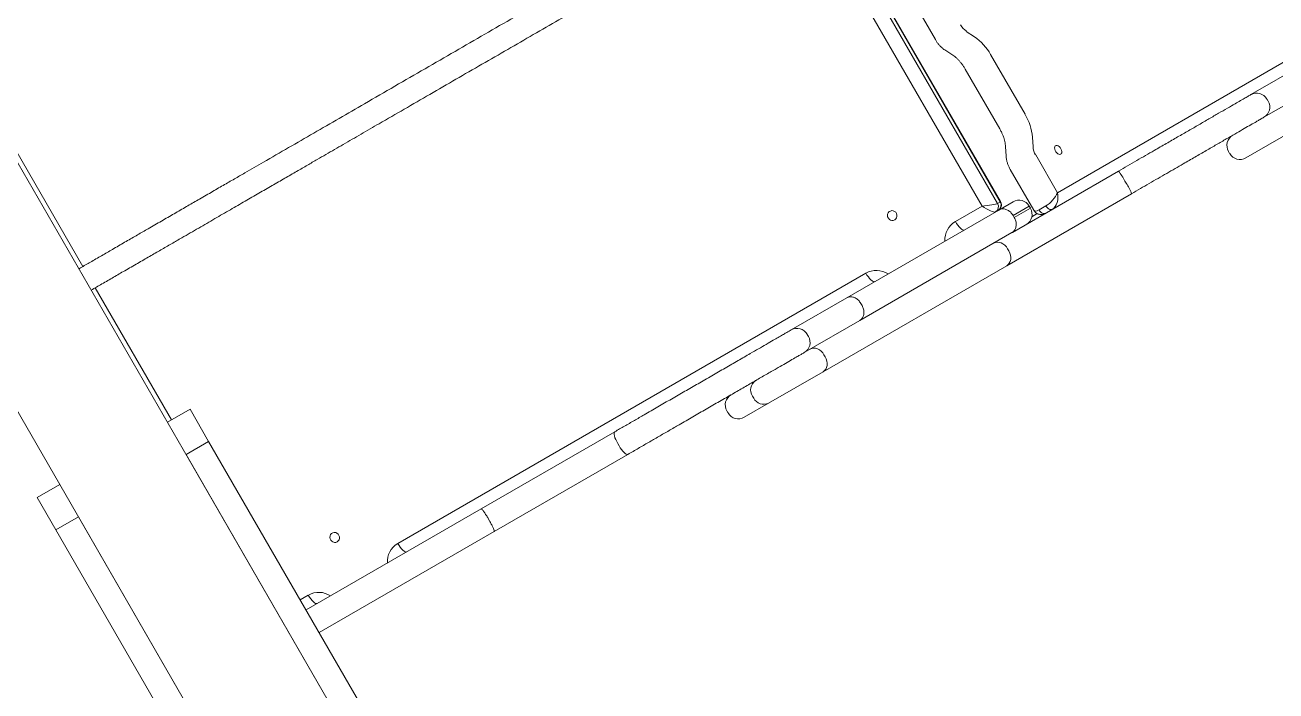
# Model space of a CAD drawing. Header units: millimetres. Extents: x -6879 to 7341, y -8047 to 7187.
# Drawn here: x 4141 to 5147, y -3451 to -2915 of the extents above; entities that cross this region are included whole.
import ezdxf

# ---------------------------------------------------------------- set-up
doc = ezdxf.new("R2010")
doc.units = ezdxf.units.MM
doc.layers.add('DIKOM_ОБЪЕКТ', color=7, linetype='Continuous')

msp = doc.modelspace()

# ---------------------------------------------------------------- linework, layer by layer
at = {"layer": 'DIKOM_ОБЪЕКТ', "color": 7, "linetype": 'Continuous', "lineweight": 15}
for p, q in [((4872.9, -2926.6), (4790.1, -2783.3)), ((4923, -3058.5), (4770.6, -2794.6)), ((4772.7, -2793.4), (4925.1, -3057.3)), ((4773, -2793.2), (4925.3, -3056.9)), ((4760.3, -2800.5), (4910.5, -3060.5)), ((4009, -2807.9), (4659, -3933.7)), ((3922.4, -2857.9), (4572.4, -3983.7)), ((4904.4, -2924.3), (4897.8, -2920)), ((5182.5, -2927.7), (4971.1, -3049.8)), ((4887, -2939.2), (4880.5, -2934.9)), ((4945.1, -2986.7), (4917.3, -2938.6)), ((5173.9, -2943.6), (5126.6, -2970.9)), ((4924.8, -2998.5), (4897, -2950.3)), ((5122.6, -3021.8), (5237.5, -2955.4)), ((5137.1, -2989.1), (5184.4, -2961.8)), ((5140.6, -2976.1), (5139.6, -2974.4)), ((4187.3, -3109.1), (4116.1, -2985.8)), ((5108.5, -2981.4), (5108.5, -2981.4)), ((4951.5, -3012.9), (4951, -3005.1)), ((4929.9, -3020.5), (4929.4, -3012.7)), ((5109.6, -3018.3), (5108.6, -3016.5)), ((4971.1, -3049.8), (4953.6, -3019.4)), ((4952.1, -3063.9), (4933.2, -3031.2)), ((5020.2, -3032.4), (4934.9, -3081.7)), ((5026.3, -3042.1), (5025.3, -3040.4)), ((4923, -3058.5), (4925.1, -3057.3)), ((4935.4, -3057.1), (4924, -3063.7)), ((4930.3, -3108.5), (5030.7, -3050.6)), ((4990.8, -3049.4), (4990.7, -3049.4)), ((4924, -3063.7), (4801.6, -3134.4)), ((4910.5, -3060.5), (4889, -3072.9)), ((4935.4, -3068), (4948.4, -3060.6)), ((4936.4, -3069.8), (4935.4, -3068)), ((4949.4, -3062.3), (4936.4, -3069.8)), ((4948.4, -3060.6), (4949.4, -3062.3)), ((4954.9, -3066.6), (4950.4, -3069.2)), ((4961.8, -3060.3), (4956.3, -3063.5)), ((4958.7, -3067.2), (4959, -3067.7)), ((4812.1, -3152.5), (4934.5, -3081.9)), ((4934.5, -3081.9), (4934.9, -3081.7)), ((4932, -3096.6), (4931, -3094.9)), ((4782.7, -3193.8), (4930.3, -3108.5)), ((4817, -3114.5), (4440.5, -3331.8)), ((4258.5, -3232.5), (4197.2, -3126.3)), ((4801.6, -3134.4), (4756.9, -3160.1)), ((4813.9, -3140.5), (4812.9, -3138.8)), ((4767.4, -3178.3), (4812.1, -3152.5)), ((4770.8, -3165.4), (4769.8, -3163.7)), ((4784.3, -3181.8), (4783.3, -3180.1)), ((4738.8, -3219.1), (4782.7, -3193.8)), ((4719.2, -3230.4), (4738.8, -3219.1)), ((4726.8, -3215.1), (4725.8, -3213.3)), ((4255.2, -3234.4), (4273.4, -3223.9)), ((4273.4, -3223.9), (4288.4, -3249.9)), ((4706.2, -3227), (4705.2, -3225.2)), ((4270.2, -3260.4), (4288.4, -3249.9)), ((4288.4, -3249.9), (4427.2, -3490.2)), ((4615.1, -3242), (4507.6, -3304.1)), ((4618.5, -3253.4), (4617.5, -3251.6)), ((4270.2, -3260.4), (4409, -3500.7)), ((4518.1, -3322.3), (4625.6, -3260.2)), ((4609.4, -3269.6), (4609.4, -3269.6)), ((4150.4, -3294.9), (4168.6, -3284.4)), ((4150.4, -3294.9), (4165.4, -3320.9)), ((4507.6, -3304.1), (4366.7, -3385.4)), ((4165.4, -3320.9), (4183.6, -3310.4)), ((4183.6, -3310.4), (4322.4, -3550.7)), ((4514.2, -3313.6), (4513.2, -3311.8)), ((4165.4, -3320.9), (4304.2, -3561.2)), ((4377.2, -3403.6), (4518.1, -3322.3)), ((4368.5, -3373.4), (4361.9, -3377.2))]:
    msp.add_line(p, q, dxfattribs=at)
at = {"layer": 'DIKOM_ОБЪЕКТ', "color": 7, "linetype": 'Continuous', "lineweight": 15, "flags": 128}
for points in [[(4973.7, -3018.8), (4973, -3019), (4972.2, -3018.9), (4971.3, -3018.5), (4970.5, -3017.8), (4969.7, -3016.8), (4969.2, -3015.8), (4968.9, -3014.7), (4968.8, -3013.6), (4969, -3012.8), (4969.4, -3012.1), (4970, -3011.8), (4970.8, -3011.7), (4971.6, -3012), (4972.5, -3012.6), (4973.3, -3013.4), (4973.9, -3014.4), (4974.3, -3015.5), (4974.5, -3016.6), (4974.5, -3017.6), (4974.2, -3018.3), (4973.7, -3018.8)], [(4840.2, -3071.6), (4839.1, -3072), (4838, -3072.1), (4836.9, -3071.8), (4835.9, -3071.2), (4835.1, -3070.3), (4834.5, -3069.3), (4834.3, -3068.1), (4834.5, -3066.9), (4835, -3065.9), (4835.7, -3065), (4836.7, -3064.5), (4837.8, -3064.2), (4839, -3064.3), (4840.1, -3064.8), (4841, -3065.5), (4841.7, -3066.5), (4842, -3067.7), (4842, -3068.8), (4841.7, -3070), (4841.1, -3070.9), (4840.2, -3071.6)], [(4961.4, -3066.3), (4960.8, -3066.6), (4960.2, -3066.6), (4959.5, -3066.4), (4958.8, -3066.1), (4958.1, -3065.7), (4957.4, -3065.1), (4956.8, -3064.3), (4956.3, -3063.5)], [(4959.8, -3067.1), (4959.7, -3067.2), (4959, -3067.7)], [(4961.8, -3060.3), (4962.4, -3061.1), (4963, -3061.9), (4963.7, -3062.5), (4964.4, -3062.9), (4965.1, -3063.2), (4965.7, -3063.4), (4966.4, -3063.4), (4966.9, -3063.1)], [(4896.1, -3079.8), (4895.6, -3079.9), (4894.8, -3079.7), (4894, -3079.2), (4893, -3078.4), (4892, -3077.3), (4891, -3076), (4889.9, -3074.5), (4889, -3072.9)], [(4919.8, -3090.3), (4921.2, -3089.8), (4922.7, -3089.5), (4924.2, -3089.7), (4925.8, -3090.1), (4927.3, -3090.9), (4928.7, -3092), (4930, -3093.3), (4931, -3094.9)], [(4932, -3096.6), (4932.8, -3098.3), (4933.3, -3100), (4933.6, -3101.8), (4933.5, -3103.5), (4933.1, -3105.1), (4932.4, -3106.5), (4931.5, -3107.6), (4930.3, -3108.5)], [(4824.2, -3121.3), (4823.6, -3121.4), (4822.9, -3121.2), (4822, -3120.7), (4821, -3119.9), (4820, -3118.8), (4819, -3117.5), (4817.9, -3116.1), (4817, -3114.5)], [(4772.2, -3175.6), (4773.5, -3175), (4775, -3174.8), (4776.5, -3174.9), (4778.1, -3175.4), (4779.6, -3176.2), (4781, -3177.2), (4782.3, -3178.6), (4783.3, -3180.1)], [(4784.3, -3181.8), (4785.1, -3183.5), (4785.7, -3185.3), (4785.9, -3187), (4785.8, -3188.7), (4785.4, -3190.3), (4784.8, -3191.7), (4783.8, -3192.9), (4782.7, -3193.8)], [(4617.5, -3251.6), (4616.6, -3250), (4615.8, -3248.4), (4615.2, -3246.8), (4614.8, -3245.4), (4614.6, -3244.2), (4614.6, -3243.2), (4614.7, -3242.4), (4615.1, -3242)], [(4618.5, -3253.4), (4619.5, -3254.9), (4620.5, -3256.4), (4621.5, -3257.7), (4622.5, -3258.8), (4623.5, -3259.6), (4624.3, -3260.1), (4625.1, -3260.3), (4625.6, -3260.2)], [(4391.8, -3330.5), (4390.7, -3331), (4389.6, -3331), (4388.4, -3330.7), (4387.4, -3330.1), (4386.6, -3329.2), (4386.1, -3328.2), (4385.9, -3327), (4386.1, -3325.8), (4386.5, -3324.8), (4387.3, -3323.9), (4388.3, -3323.4), (4389.4, -3323.1), (4390.6, -3323.2), (4391.6, -3323.7), (4392.6, -3324.4), (4393.2, -3325.4), (4393.6, -3326.6), (4393.6, -3327.7), (4393.3, -3328.9), (4392.7, -3329.8), (4391.8, -3330.5)], [(4447.7, -3338.7), (4447.1, -3338.8), (4446.4, -3338.6), (4445.6, -3338.1), (4444.6, -3337.3), (4443.6, -3336.2), (4442.5, -3334.9), (4441.5, -3333.4), (4440.5, -3331.8)], [(4375.7, -3380.2), (4375.2, -3380.3), (4374.4, -3380.1), (4373.6, -3379.6), (4372.6, -3378.8), (4371.6, -3377.7), (4370.5, -3376.4), (4369.5, -3375), (4368.5, -3373.4)]]:
    msp.add_lwpolyline(points, dxfattribs=at)
at = {"layer": 'DIKOM_ОБЪЕКТ', "color": 7, "linetype": 'Continuous', "lineweight": 15}
for centre, radius, start, end in [((4906.6, -2907.4), 15.3, 209.2363, 235.1677), ((4879.9, -2959.6), 42.9, 29.2373, 55.1665), ((5131.4, -2979.2), 9.5, 29.9923, 119.9929), ((5132.4, -2980.9), 9.5, 300.0071, 30.0077), ((4908.2, -3008.7), 42.9, 4.8335, 30.7627), ((5116.9, -3011.8), 9.5, 120, 210), ((4966.7, -3011.6), 15.3, 184.8322, 210.7636), ((5117.9, -3013.5), 9.5, 210, 300), ((4985.3, -3060.8), 45, 26.98, 39.1276), ((4988.7, -3066.6), 45, 20.8724, 33.02), ((4918.8, -3061), 4.89, 301.3372, 31.2793), ((4920.9, -3059.8), 4.89, 301.3365, 31.2794), ((4940.2, -3065.3), 9.5, 30, 120), ((4941.2, -3067.1), 9.5, 300, 30), ((4897.7, -3087.7), 17.1, 120.6014, 183.551), ((4825.4, -3129.4), 17.1, 56.4491, 119.3985), ((4761.6, -3168.3), 9.43, 29.5648, 119.5578), ((4762.7, -3170.2), 9.43, 300.4422, 30.4352), ((4733.3, -3208.4), 8.99, 123.8488, 213.3889), ((4713.4, -3220.5), 9.5, 120, 210), ((4734.9, -3211), 8.99, 206.6111, 296.1512), ((4714.4, -3222.2), 9.5, 210, 300), ((4449.2, -3346.6), 17.1, 120.6015, 183.5511), ((4377, -3388.3), 17.1, 56.4484, 119.3985)]:
    msp.add_arc(centre, radius, start, end, dxfattribs=at)
at = {"layer": 'DIKOM_ОБЪЕКТ', "color": 7, "linetype": 'Continuous', "lineweight": 15, "extrusion": (0, 0, -1)}
for centre, major_axis, ratio, start_param, end_param in [((4912.9, -3059.1), (10.4, 1), 0.115844, 0.246707, 1.817504), ((4914.9, -3057.9), (10.4, 1), 0.115844, 6.229948, 6.529893), ((4964.5, -3053.6), (6.63, 7.39), 0.346791, 0.756201, 2.326997), ((4964.5, -3053.6), (-0.3, -10.3), 0.679822, 4.311762, 5.882559), ((4912.9, -3059.1), (8.7, -5.87), 0.242074, 0.117443, 1.688239), ((4959, -3056.8), (6.63, 7.39), 0.346791, 2.326997, 3.259225)]:
    msp.add_ellipse(centre, major_axis=major_axis, ratio=ratio, start_param=start_param, end_param=end_param, dxfattribs=at)
at = {"layer": 'DIKOM_ОБЪЕКТ', "color": 7, "linetype": 'Continuous', "lineweight": 15}
for points, knots in [([(4184, -3111), (4184.8, -3110.5), (4186.9, -3109.3), (4190.4, -3107.3), (4196.1, -3104), (4203.4, -3099.8), (4212.7, -3094.4), (4222, -3089), (4231.2, -3083.7), (4240.6, -3078.3), (4250.2, -3072.7), (4260.5, -3066.8), (4270.3, -3061.1), (4280.2, -3055.4), (4290, -3049.7), (4299.8, -3044), (4308.9, -3038.8), (4317.2, -3034), (4324.9, -3029.5), (4343.4, -3018.9), (4373.1, -3001.7), (4408.4, -2981.3), (4438.2, -2964.1), (4462.5, -2950), (4486.6, -2936.1), (4510.6, -2922.2), (4534.4, -2908.5), (4555.5, -2896.3), (4574, -2885.6), (4589.8, -2876.4), (4605.2, -2867.5), (4620, -2858.9), (4633.9, -2850.9), (4646.9, -2843.4), (4658.7, -2836.5), (4669.8, -2830.1), (4680.1, -2824.1), (4689.7, -2818.6), (4698.7, -2813.4), (4707.1, -2808.5), (4715.1, -2803.9), (4723.7, -2798.9), (4733, -2793.5), (4743, -2787.7), (4752.9, -2781.9), (4763.2, -2776), (4773.4, -2770), (4783.7, -2764.1), (4793.8, -2758.2), (4804.7, -2751.9), (4816.2, -2745.3), (4828.2, -2738.3), (4841.6, -2730.6), (4856.2, -2722.1), (4872.2, -2712.9), (4888.6, -2703.4), (4907.8, -2692.3), (4929.8, -2679.5), (4954.7, -2665.1), (4979.6, -2650.7), (5004.7, -2636.2), (5031.5, -2620.7), (5060.2, -2604.1), (5090.9, -2586.3), (5117.9, -2570.7), (5140.6, -2557.6), (5158.8, -2547), (5176.6, -2536.8), (5190.4, -2528.8), (5200.4, -2523), (5206.6, -2519.4), (5213.1, -2515.6), (5220, -2511.6), (5227.7, -2507.2), (5236, -2502.4), (5244.9, -2497.3), (5254.3, -2491.8), (5264.5, -2485.9), (5275.4, -2479.6), (5287.5, -2472.6), (5300.9, -2464.9), (5315.7, -2456.3), (5331.4, -2447.2), (5348.1, -2437.6), (5365.6, -2427.5), (5384.1, -2416.8), (5403.6, -2405.5), (5416.8, -2397.9), (5423.6, -2394)], [0, 0, 0, 0, 0.001498, 0.00399, 0.006445, 0.012118, 0.017672, 0.024107, 0.030318, 0.036301, 0.04398, 0.051268, 0.058164, 0.064674, 0.071918, 0.078615, 0.084763, 0.090361, 0.095472, 0.100516, 0.12772, 0.155228, 0.1717, 0.188174, 0.204661, 0.221179, 0.237752, 0.254405, 0.26601, 0.277604, 0.289167, 0.300684, 0.312153, 0.322908, 0.333648, 0.344402, 0.355189, 0.366017, 0.376692, 0.387401, 0.398131, 0.408864, 0.42417, 0.439439, 0.454657, 0.469813, 0.484904, 0.496816, 0.508717, 0.520626, 0.532558, 0.544521, 0.556506, 0.570663, 0.584852, 0.599066, 0.613303, 0.633672, 0.654032, 0.67433, 0.694581, 0.714799, 0.73878, 0.762731, 0.786671, 0.800714, 0.81431, 0.827405, 0.840005, 0.844582, 0.849091, 0.853587, 0.858525, 0.864005, 0.870028, 0.876206, 0.882869, 0.890018, 0.897653, 0.905776, 0.915419, 0.925671, 0.936534, 0.948007, 0.960092, 0.972786, 0.98609, 1, 1, 1, 1]), ([(5433.5, -2411.1), (5427.4, -2414.6), (5415.4, -2421.5), (5398, -2431.6), (5381.4, -2441.2), (5365.8, -2450.2), (5351, -2458.8), (5337.2, -2466.8), (5324.5, -2474.1), (5313.1, -2480.7), (5302.8, -2486.7), (5293.2, -2492.2), (5284.3, -2497.3), (5276.2, -2502), (5262.6, -2509.9), (5243.1, -2521.2), (5217.6, -2535.9), (5191.4, -2551), (5164.9, -2566.4), (5138, -2581.9), (5111.6, -2597.2), (5085.6, -2612.3), (5059.4, -2627.4), (5032.9, -2642.7), (5006.2, -2658.2), (4979.7, -2673.5), (4953.2, -2688.8), (4927, -2704), (4904.9, -2716.8), (4886.7, -2727.3), (4872.3, -2735.7), (4858.3, -2743.7), (4844.8, -2751.6), (4831.8, -2759.1), (4819.5, -2766.2), (4807.8, -2773), (4796.7, -2779.4), (4786.5, -2785.4), (4777, -2790.9), (4768, -2796.1), (4759.4, -2801.1), (4751, -2805.9), (4742.7, -2810.8), (4734.1, -2815.8), (4725.1, -2821), (4716.4, -2826), (4707.9, -2830.9), (4699.8, -2835.6), (4691.3, -2840.6), (4682.3, -2845.8), (4672.7, -2851.3), (4662.5, -2857.3), (4651.6, -2863.5), (4640.2, -2870.2), (4628.2, -2877.1), (4615.9, -2884.2), (4603.1, -2891.6), (4587.8, -2900.4), (4570, -2910.7), (4549.6, -2922.6), (4529, -2934.5), (4508.2, -2946.5), (4487.3, -2958.5), (4466.5, -2970.6), (4445.9, -2982.5), (4427.4, -2993.2), (4411.1, -3002.6), (4396.8, -3010.9), (4385, -3017.7), (4375.4, -3023.2), (4367.6, -3027.8), (4358.9, -3032.8), (4349.4, -3038.3), (4339.3, -3044.1), (4328.6, -3050.3), (4317.4, -3056.7), (4305.6, -3063.6), (4293.1, -3070.8), (4280.1, -3078.3), (4268.5, -3085.1), (4258.4, -3090.9), (4249.9, -3095.8), (4240.9, -3101), (4231.2, -3106.6), (4221.5, -3112.2), (4211.9, -3117.7), (4202.8, -3123), (4196.8, -3126.5), (4193.9, -3128.1)], [0, 0, 0, 0, 0.012549, 0.024501, 0.035855, 0.04661, 0.056765, 0.066321, 0.075277, 0.082962, 0.090144, 0.096825, 0.103005, 0.108686, 0.113868, 0.131772, 0.149994, 0.168537, 0.188673, 0.208816, 0.228964, 0.249129, 0.269302, 0.290716, 0.31216, 0.333664, 0.35523, 0.376812, 0.398398, 0.411103, 0.423786, 0.436441, 0.449063, 0.461652, 0.474214, 0.486759, 0.499299, 0.512065, 0.524853, 0.537682, 0.550555, 0.563472, 0.576197, 0.588956, 0.601736, 0.614507, 0.624157, 0.633778, 0.643367, 0.652923, 0.662452, 0.671968, 0.68149, 0.691033, 0.700603, 0.710205, 0.719837, 0.729491, 0.743992, 0.758473, 0.772899, 0.787278, 0.801623, 0.815934, 0.829928, 0.843487, 0.853331, 0.862939, 0.872316, 0.877034, 0.882307, 0.888135, 0.894521, 0.901463, 0.908548, 0.91613, 0.924205, 0.932773, 0.941833, 0.951387, 0.957359, 0.963511, 0.969839, 0.976363, 0.983077, 0.988783, 0.994581, 1, 1, 1, 1]), ([(4880.5, -2934.9), (4880, -2934.6), (4879, -2933.9), (4877.3, -2932.4), (4875.6, -2930.6), (4874.1, -2928.7), (4873.3, -2927.3), (4872.9, -2926.6)], [0, 0, 0, 0, 0.13732, 0.35684, 0.576717, 0.79682, 1, 1, 1, 1]), ([(4897, -2950.3), (4896.8, -2950), (4896.1, -2948.9), (4894.9, -2947.1), (4893.4, -2945.1), (4891.8, -2943.3), (4890.2, -2941.7), (4888.6, -2940.3), (4887.5, -2939.6), (4887, -2939.2)], [0, 0, 0, 0, 0.079311, 0.235198, 0.390699, 0.545349, 0.69879, 0.850711, 1, 1, 1, 1]), ([(5126.6, -2970.9), (5126.5, -2971), (5126.2, -2971.2), (5124.8, -2972), (5122.3, -2973.5), (5118.5, -2975.6), (5113.8, -2978.4), (5107.9, -2981.8), (5100.8, -2985.8), (5093.1, -2990.3), (5085, -2995), (5076.6, -2999.9), (5067.8, -3004.9), (5058.7, -3010.2), (5050, -3015.2), (5042.1, -3019.8), (5034.9, -3023.9), (5027.6, -3028.1), (5022.6, -3031), (5020.2, -3032.4)], [0, 0, 0, 0, 0.042187, 0.084395, 0.143231, 0.202266, 0.261212, 0.332834, 0.404674, 0.476563, 0.548251, 0.61504, 0.682021, 0.748923, 0.815603, 0.861672, 0.907933, 0.954084, 1, 1, 1, 1]), ([(5030.7, -3050.6), (5033.1, -3049.2), (5037.8, -3046.4), (5045, -3042.3), (5052.1, -3038.2), (5059, -3034.2), (5065.8, -3030.3), (5073.4, -3025.9), (5081.8, -3021.1), (5090.7, -3015.9), (5099.2, -3011), (5106.8, -3006.6), (5113.8, -3002.6), (5120, -2999), (5125.5, -2995.8), (5129.8, -2993.4), (5133, -2991.5), (5135.1, -2990.3), (5136.7, -2989.4), (5137, -2989.2), (5137.1, -2989.1)], [0, 0, 0, 0, 0.044335, 0.088695, 0.13489, 0.18122, 0.227607, 0.27388, 0.343963, 0.414242, 0.484555, 0.554686, 0.619781, 0.685062, 0.750262, 0.815247, 0.861403, 0.907766, 0.954008, 1, 1, 1, 1]), ([(4929.4, -3012.7), (4929.4, -3012.3), (4929.3, -3011.4), (4929, -3009.7), (4928.6, -3007.5), (4927.9, -3005.3), (4927, -3003), (4926, -3000.7), (4925.2, -2999.2), (4924.8, -2998.5)], [0, 0, 0, 0, 0.077466, 0.227141, 0.378274, 0.531009, 0.685084, 0.840176, 1, 1, 1, 1]), ([(4933.2, -3031.2), (4933, -3030.8), (4932.3, -3029.6), (4931.4, -3027.6), (4930.6, -3025.2), (4930.1, -3022.8), (4929.9, -3021.2), (4929.9, -3020.5)], [0, 0, 0, 0, 0.128043, 0.349778, 0.573856, 0.801345, 1, 1, 1, 1]), ([(4925.3, -3056.8), (4925.3, -3056.9), (4925.5, -3057.2), (4925.8, -3058), (4926.1, -3059.1), (4926, -3060.4), (4925.7, -3061.6), (4925, -3062.6), (4924.3, -3063.4), (4923.7, -3063.8), (4923.4, -3064)], [0, 0, 0, 0, 0.017337, 0.152979, 0.29418, 0.438731, 0.599623, 0.743573, 0.874829, 1, 1, 1, 1]), ([(4935.4, -3068), (4934.8, -3067.2), (4933.6, -3065.4), (4931.1, -3063.6), (4928.3, -3062.7), (4925.9, -3062.8), (4924.5, -3063.4), (4924, -3063.7), (4924, -3063.7)], [0, 0, 0, 0, 0.214266, 0.428525, 0.642925, 0.857645, 0.996159, 1, 1, 1, 1]), ([(4961.4, -3066.3), (4961, -3066.5), (4960.3, -3066.9), (4959, -3067.3), (4957.6, -3067.4), (4956.3, -3067.2), (4954.9, -3066.7), (4953.8, -3065.9), (4952.8, -3065), (4952.3, -3064.2), (4952.1, -3063.8), (4952.1, -3063.8)], [0, 0, 0, 0, 0.107993, 0.233942, 0.357991, 0.481664, 0.613199, 0.739699, 0.864322, 0.990965, 1, 1, 1, 1]), ([(4936.4, -3069.8), (4936.9, -3070.7), (4937.8, -3072.7), (4938.1, -3075.8), (4937.5, -3078.6), (4936.2, -3080.7), (4935, -3081.6), (4934.5, -3081.8), (4934.5, -3081.9)], [0, 0, 0, 0, 0.214266, 0.428525, 0.642925, 0.857645, 0.996159, 1, 1, 1, 1]), ([(4812.9, -3138.8), (4812.3, -3137.9), (4811.1, -3136.1), (4808.5, -3134.3), (4805.8, -3133.4), (4803.4, -3133.5), (4802.1, -3134.1), (4801.6, -3134.3), (4801.6, -3134.4)], [0, 0, 0, 0, 0.214518, 0.429031, 0.643607, 0.858317, 0.995067, 1, 1, 1, 1]), ([(4813.9, -3140.5), (4814.4, -3141.5), (4815.3, -3143.4), (4815.6, -3146.5), (4815, -3149.4), (4813.7, -3151.4), (4812.6, -3152.2), (4812.1, -3152.5), (4812.1, -3152.5)], [0, 0, 0, 0, 0.214519, 0.429032, 0.643608, 0.858316, 0.995067, 1, 1, 1, 1]), ([(4756.9, -3160.1), (4756.4, -3160.4), (4755.5, -3161), (4753, -3162.4), (4750, -3164.1), (4746.5, -3166.1), (4742.2, -3168.6), (4736.9, -3171.7), (4730.7, -3175.3), (4723.2, -3179.6), (4714.3, -3184.8), (4703.9, -3190.8), (4693.1, -3197), (4682.3, -3203.2), (4671.4, -3209.5), (4660.6, -3215.7), (4649.7, -3222), (4639.7, -3227.8), (4630.8, -3233), (4622.8, -3237.6), (4617.7, -3240.5), (4615.1, -3242)], [0, 0, 0, 0, 0.040545, 0.076906, 0.113469, 0.150111, 0.186581, 0.234498, 0.282521, 0.33049, 0.398657, 0.467036, 0.535464, 0.6037, 0.667829, 0.732148, 0.79639, 0.860414, 0.906945, 0.953544, 1, 1, 1, 1]), ([(4625.6, -3260.2), (4628.4, -3258.6), (4633.8, -3255.5), (4642.2, -3250.6), (4650.4, -3245.9), (4658.7, -3241.1), (4667.8, -3235.8), (4677.9, -3230), (4688.7, -3223.8), (4699.4, -3217.6), (4709.5, -3211.8), (4719.2, -3206.2), (4728.3, -3200.9), (4736.9, -3195.9), (4744.5, -3191.6), (4751, -3187.8), (4756.4, -3184.7), (4760.7, -3182.2), (4763.9, -3180.4), (4766.1, -3179.1), (4767, -3178.6), (4767.4, -3178.3)], [0, 0, 0, 0, 0.050316, 0.098292, 0.146428, 0.194635, 0.242709, 0.307804, 0.373067, 0.438354, 0.503481, 0.564182, 0.625057, 0.685853, 0.746446, 0.794923, 0.843486, 0.891858, 0.927891, 0.964024, 1, 1, 1, 1]), ([(4513.2, -3311.8), (4512.7, -3310.9), (4511.6, -3309.1), (4510, -3306.7), (4508.7, -3304.9), (4508, -3304.1), (4507.7, -3304), (4507.6, -3304.1), (4507.6, -3304.1)], [0, 0, 0, 0, 0.21467, 0.429343, 0.644016, 0.858699, 0.990319, 1, 1, 1, 1]), ([(4514.2, -3313.6), (4514.7, -3314.5), (4515.8, -3316.3), (4517.1, -3318.9), (4517.9, -3320.9), (4518.2, -3321.9), (4518.2, -3322.2), (4518.1, -3322.3), (4518.1, -3322.3)], [0, 0, 0, 0, 0.21467, 0.429343, 0.644016, 0.8587, 0.990319, 1, 1, 1, 1])]:
    msp.add_open_spline(points, degree=3, knots=knots, dxfattribs=at)

doc.saveas('drawing.dxf')
